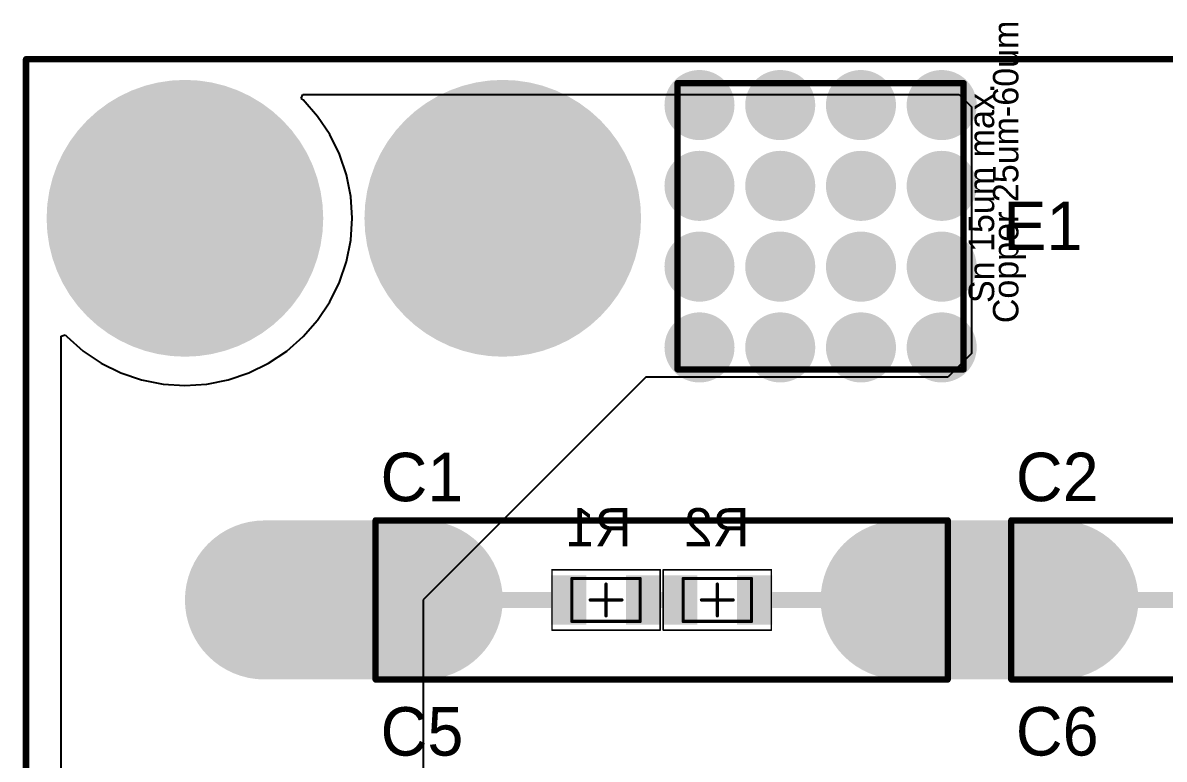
# Model space of a CAD drawing. Extents: x 87 to 188, y 111 to 204.
# Drawn here: x 87.4 to 123.31, y 180.49 to 203.65 of the extents above; entities that cross this region are included whole.
import ezdxf

# ---------------------------------------------------------------- set-up
doc = ezdxf.new("R2010")
doc.units = 0
doc.layers.get('0').update_dxf_attribs({"linetype": 'CONTINUOUS'})
for name, color, linetype in [('BOTTOMLAYER', 5, 'CONTINUOUS'), ('BOTTOMOVERLAY', 54, 'CONTINUOUS'), ('BOTTOMPASTE', 16, 'CONTINUOUS'), ('BOTTOMSOLDER', 6, 'CONTINUOUS'), ('KEEPOUTLAYER', 6, 'CONTINUOUS'), ('MECHANICAL13', 56, 'CONTINUOUS'), ('MECHANICAL15', 56, 'CONTINUOUS'), ('MECHANICAL4', 56, 'CONTINUOUS'), ('MECHANICAL7', 56, 'CONTINUOUS'), ('MULTILAYER', 9, 'CONTINUOUS'), ('TOPLAYER', 1, 'CONTINUOUS'), ('TOPOVERLAY', 2, 'CONTINUOUS'), ('TOPSOLDER', 216, 'CONTINUOUS')]:
    doc.layers.add(name, color=color, linetype=linetype)

# ---------------------------------------------------------------- blocks, each defined once
blk = doc.blocks.new('B32672_6_2_1600V_31')
at = {"layer": 'BOTTOMLAYER', "const_width": 1.5}
for points in [[(-8.25, 0, 1), (-6.75, 0, 1)], [(6.75, 0, 1), (8.25, 0, 1)]]:
    blk.add_lwpolyline(points, format="xyb", close=True, dxfattribs=at)
at = {"layer": 'BOTTOMSOLDER', "const_width": 1.602}
for points in [[(-8.301, 0, 1), (-6.699, 0, 1)], [(6.699, 0, 1), (8.301, 0, 1)]]:
    blk.add_lwpolyline(points, format="xyb", close=True, dxfattribs=at)
at = {"layer": 'MULTILAYER', "const_width": 1.5}
for points in [[(-8.25, 0, 1), (-6.75, 0, 1)], [(6.75, 0, 1), (8.25, 0, 1)]]:
    blk.add_lwpolyline(points, format="xyb", close=True, dxfattribs=at)
at = {"layer": 'TOPLAYER', "const_width": 1.5}
for points in [[(-8.25, 0, 1), (-6.75, 0, 1)], [(6.75, 0, 1), (8.25, 0, 1)]]:
    blk.add_lwpolyline(points, format="xyb", close=True, dxfattribs=at)
at = {"layer": 'TOPOVERLAY', "const_width": 0.2}
for points in [[(-9, 2.5), (9, 2.5)], [(-9, -2.5), (-9, 2.5)], [(9, -2.5), (9, 2.5)], [(-9, -2.5), (9, -2.5)]]:
    blk.add_lwpolyline(points, dxfattribs=at)
at = {"layer": 'TOPOVERLAY', "const_width": 0.1}
for points in [[(-9.05, 2.5, 1), (-8.95, 2.5, 1)], [(-9.05, 2.5, 1), (-8.95, 2.5, 1)], [(8.95, 2.5, 1), (9.05, 2.5, 1)], [(8.95, 2.5, 1), (9.05, 2.5, 1)], [(-9.05, -2.5, 1), (-8.95, -2.5, 1)], [(-9.05, -2.5, 1), (-8.95, -2.5, 1)], [(8.95, -2.5, 1), (9.05, -2.5, 1)], [(8.95, -2.5, 1), (9.05, -2.5, 1)]]:
    blk.add_lwpolyline(points, format="xyb", close=True, dxfattribs=at)
at = {"layer": 'TOPSOLDER', "const_width": 1.602}
for points in [[(-8.301, 0, 1), (-6.699, 0, 1)], [(6.699, 0, 1), (8.301, 0, 1)]]:
    blk.add_lwpolyline(points, format="xyb", close=True, dxfattribs=at)
blk = doc.blocks.new('B32672_6_2_1600V_32')
at = {"layer": 'BOTTOMLAYER', "const_width": 1.5}
for points in [[(-8.25, 0, 1), (-6.75, 0, 1)], [(6.75, 0, 1), (8.25, 0, 1)]]:
    blk.add_lwpolyline(points, format="xyb", close=True, dxfattribs=at)
at = {"layer": 'BOTTOMSOLDER', "const_width": 1.602}
for points in [[(-8.301, 0, 1), (-6.699, 0, 1)], [(6.699, 0, 1), (8.301, 0, 1)]]:
    blk.add_lwpolyline(points, format="xyb", close=True, dxfattribs=at)
at = {"layer": 'MULTILAYER', "const_width": 1.5}
for points in [[(-8.25, 0, 1), (-6.75, 0, 1)], [(6.75, 0, 1), (8.25, 0, 1)]]:
    blk.add_lwpolyline(points, format="xyb", close=True, dxfattribs=at)
at = {"layer": 'TOPLAYER', "const_width": 1.5}
for points in [[(-8.25, 0, 1), (-6.75, 0, 1)], [(6.75, 0, 1), (8.25, 0, 1)]]:
    blk.add_lwpolyline(points, format="xyb", close=True, dxfattribs=at)
at = {"layer": 'TOPOVERLAY', "const_width": 0.2}
for points in [[(-9, 2.5), (9, 2.5)], [(-9, -2.5), (-9, 2.5)], [(9, -2.5), (9, 2.5)], [(-9, -2.5), (9, -2.5)]]:
    blk.add_lwpolyline(points, dxfattribs=at)
at = {"layer": 'TOPOVERLAY', "const_width": 0.1}
for points in [[(-9.05, 2.5, 1), (-8.95, 2.5, 1)], [(-9.05, 2.5, 1), (-8.95, 2.5, 1)], [(8.95, 2.5, 1), (9.05, 2.5, 1)], [(8.95, 2.5, 1), (9.05, 2.5, 1)], [(-9.05, -2.5, 1), (-8.95, -2.5, 1)], [(-9.05, -2.5, 1), (-8.95, -2.5, 1)], [(8.95, -2.5, 1), (9.05, -2.5, 1)], [(8.95, -2.5, 1), (9.05, -2.5, 1)]]:
    blk.add_lwpolyline(points, format="xyb", close=True, dxfattribs=at)
at = {"layer": 'TOPSOLDER', "const_width": 1.602}
for points in [[(-8.301, 0, 1), (-6.699, 0, 1)], [(6.699, 0, 1), (8.301, 0, 1)]]:
    blk.add_lwpolyline(points, format="xyb", close=True, dxfattribs=at)
blk = doc.blocks.new('RES_1206_HV_B_33')
at = {"layer": 'BOTTOMLAYER'}
for points in [[(-1.625, 0.675), (-1.625, -0.675), (-0.725, 0.675), (-0.725, -0.675)], [(0.725, 0.675), (0.725, -0.675), (1.625, 0.675), (1.625, -0.675)]]:
    blk.add_solid(points, dxfattribs=at)
at = {"layer": 'BOTTOMPASTE'}
for points in [[(-1.625, 0.675), (-1.625, -0.675), (-0.725, 0.675), (-0.725, -0.675)], [(0.725, 0.675), (0.725, -0.675), (1.625, 0.675), (1.625, -0.675)]]:
    blk.add_solid(points, dxfattribs=at)
at = {"layer": 'BOTTOMSOLDER'}
for points in [[(-1.727, 0.777), (-1.727, -0.777), (-0.623, 0.777), (-0.623, -0.777)], [(0.623, 0.777), (0.623, -0.777), (1.727, 0.777), (1.727, -0.777)]]:
    blk.add_solid(points, dxfattribs=at)
at = {"layer": 'MECHANICAL13', "const_width": 0.1}
for points in [[(-1.075, 0.675), (1.075, 0.675)], [(-1.075, -0.675), (-1.075, 0.675)], [(1.075, -0.675), (1.075, 0.675)], [(-1.075, -0.675), (1.075, -0.675)]]:
    blk.add_lwpolyline(points, dxfattribs=at)
at = {"layer": 'MECHANICAL13', "const_width": 0.05}
for points in [[(-1.1, 0.675, 1), (-1.05, 0.675, 1)], [(-1.1, 0.675, 1), (-1.05, 0.675, 1)], [(1.05, 0.675, 1), (1.1, 0.675, 1)], [(1.05, 0.675, 1), (1.1, 0.675, 1)], [(-1.1, -0.675, 1), (-1.05, -0.675, 1)], [(-1.1, -0.675, 1), (-1.05, -0.675, 1)], [(1.05, -0.675, 1), (1.1, -0.675, 1)], [(1.05, -0.675, 1), (1.1, -0.675, 1)]]:
    blk.add_lwpolyline(points, format="xyb", close=True, dxfattribs=at)
at = {"layer": 'MECHANICAL15'}
for points, const_width in [([(-1.7, 0.95), (1.7, 0.95)], 0.05), ([(-1.7, -0.95), (-1.7, 0.95)], 0.05), ([(1.7, -0.95), (1.7, 0.95)], 0.05), ([(0, -0.5), (0, 0.5)], 0.1), ([(-0.5, 0), (0.5, 0)], 0.1), ([(-1.7, -0.95), (1.7, -0.95)], 0.05)]:
    blk.add_lwpolyline(points, dxfattribs=dict(at, const_width=const_width))
for points, const_width in [([(-1.712, 0.95, 1), (-1.687, 0.95, 1)], 0.025), ([(-1.712, 0.95, 1), (-1.687, 0.95, 1)], 0.025), ([(1.688, 0.95, 1), (1.713, 0.95, 1)], 0.025), ([(1.688, 0.95, 1), (1.713, 0.95, 1)], 0.025), ([(-0.025, 0.5, 1), (0.025, 0.5, 1)], 0.05), ([(-0.525, 0, 1), (-0.475, 0, 1)], 0.05), ([(0.475, 0, 1), (0.525, 0, 1)], 0.05), ([(-0.025, -0.5, 1), (0.025, -0.5, 1)], 0.05), ([(-1.712, -0.95, 1), (-1.687, -0.95, 1)], 0.025), ([(-1.712, -0.95, 1), (-1.687, -0.95, 1)], 0.025), ([(1.688, -0.95, 1), (1.713, -0.95, 1)], 0.025), ([(1.688, -0.95, 1), (1.713, -0.95, 1)], 0.025)]:
    blk.add_lwpolyline(points, format="xyb", close=True, dxfattribs=dict(at, const_width=const_width))
blk = doc.blocks.new('RES_1206_HV_B_34')
at = {"layer": 'BOTTOMLAYER'}
for points in [[(-1.625, 0.675), (-1.625, -0.675), (-0.725, 0.675), (-0.725, -0.675)], [(0.725, 0.675), (0.725, -0.675), (1.625, 0.675), (1.625, -0.675)]]:
    blk.add_solid(points, dxfattribs=at)
at = {"layer": 'BOTTOMPASTE'}
for points in [[(-1.625, 0.675), (-1.625, -0.675), (-0.725, 0.675), (-0.725, -0.675)], [(0.725, 0.675), (0.725, -0.675), (1.625, 0.675), (1.625, -0.675)]]:
    blk.add_solid(points, dxfattribs=at)
at = {"layer": 'BOTTOMSOLDER'}
for points in [[(-1.727, 0.777), (-1.727, -0.777), (-0.623, 0.777), (-0.623, -0.777)], [(0.623, 0.777), (0.623, -0.777), (1.727, 0.777), (1.727, -0.777)]]:
    blk.add_solid(points, dxfattribs=at)
at = {"layer": 'MECHANICAL13', "const_width": 0.1}
for points in [[(-1.075, 0.675), (1.075, 0.675)], [(-1.075, -0.675), (-1.075, 0.675)], [(1.075, -0.675), (1.075, 0.675)], [(-1.075, -0.675), (1.075, -0.675)]]:
    blk.add_lwpolyline(points, dxfattribs=at)
at = {"layer": 'MECHANICAL13', "const_width": 0.05}
for points in [[(-1.1, 0.675, 1), (-1.05, 0.675, 1)], [(-1.1, 0.675, 1), (-1.05, 0.675, 1)], [(1.05, 0.675, 1), (1.1, 0.675, 1)], [(1.05, 0.675, 1), (1.1, 0.675, 1)], [(-1.1, -0.675, 1), (-1.05, -0.675, 1)], [(-1.1, -0.675, 1), (-1.05, -0.675, 1)], [(1.05, -0.675, 1), (1.1, -0.675, 1)], [(1.05, -0.675, 1), (1.1, -0.675, 1)]]:
    blk.add_lwpolyline(points, format="xyb", close=True, dxfattribs=at)
at = {"layer": 'MECHANICAL15'}
for points, const_width in [([(-1.7, 0.95), (1.7, 0.95)], 0.05), ([(-1.7, -0.95), (-1.7, 0.95)], 0.05), ([(1.7, -0.95), (1.7, 0.95)], 0.05), ([(0, -0.5), (0, 0.5)], 0.1), ([(-0.5, 0), (0.5, 0)], 0.1), ([(-1.7, -0.95), (1.7, -0.95)], 0.05)]:
    blk.add_lwpolyline(points, dxfattribs=dict(at, const_width=const_width))
for points, const_width in [([(-1.712, 0.95, 1), (-1.687, 0.95, 1)], 0.025), ([(-1.712, 0.95, 1), (-1.687, 0.95, 1)], 0.025), ([(1.688, 0.95, 1), (1.713, 0.95, 1)], 0.025), ([(1.688, 0.95, 1), (1.713, 0.95, 1)], 0.025), ([(-0.025, 0.5, 1), (0.025, 0.5, 1)], 0.05), ([(-0.525, 0, 1), (-0.475, 0, 1)], 0.05), ([(0.475, 0, 1), (0.525, 0, 1)], 0.05), ([(-0.025, -0.5, 1), (0.025, -0.5, 1)], 0.05), ([(-1.712, -0.95, 1), (-1.687, -0.95, 1)], 0.025), ([(-1.712, -0.95, 1), (-1.687, -0.95, 1)], 0.025), ([(1.688, -0.95, 1), (1.713, -0.95, 1)], 0.025), ([(1.688, -0.95, 1), (1.713, -0.95, 1)], 0.025)]:
    blk.add_lwpolyline(points, format="xyb", close=True, dxfattribs=dict(at, const_width=const_width))
blk = doc.blocks.new('7461111_HAL_S_______97')
at = {"layer": 'BOTTOMLAYER', "const_width": 1}
for points in [[(-4.31, 3.81, 1), (-3.31, 3.81, 1)], [(-1.77, 3.81, 1), (-0.77, 3.81, 1)], [(0.77, 3.81, 1), (1.77, 3.81, 1)], [(3.31, 3.81, 1), (4.31, 3.81, 1)], [(-4.31, 1.27, 1), (-3.31, 1.27, 1)], [(-1.77, 1.27, 1), (-0.77, 1.27, 1)], [(0.77, 1.27, 1), (1.77, 1.27, 1)], [(3.31, 1.27, 1), (4.31, 1.27, 1)], [(-4.31, -1.27, 1), (-3.31, -1.27, 1)], [(-1.77, -1.27, 1), (-0.77, -1.27, 1)], [(0.77, -1.27, 1), (1.77, -1.27, 1)], [(3.31, -1.27, 1), (4.31, -1.27, 1)], [(-4.31, -3.81, 1), (-3.31, -3.81, 1)], [(-1.77, -3.81, 1), (-0.77, -3.81, 1)], [(0.77, -3.81, 1), (1.77, -3.81, 1)], [(3.31, -3.81, 1), (4.31, -3.81, 1)]]:
    blk.add_lwpolyline(points, format="xyb", close=True, dxfattribs=at)
at = {"layer": 'BOTTOMSOLDER', "const_width": 1.102}
for points in [[(-4.361, 3.81, 1), (-3.259, 3.81, 1)], [(-1.821, 3.81, 1), (-0.719, 3.81, 1)], [(0.719, 3.81, 1), (1.821, 3.81, 1)], [(3.259, 3.81, 1), (4.361, 3.81, 1)], [(-4.361, 1.27, 1), (-3.259, 1.27, 1)], [(-1.821, 1.27, 1), (-0.719, 1.27, 1)], [(0.719, 1.27, 1), (1.821, 1.27, 1)], [(3.259, 1.27, 1), (4.361, 1.27, 1)], [(-4.361, -1.27, 1), (-3.259, -1.27, 1)], [(-1.821, -1.27, 1), (-0.719, -1.27, 1)], [(0.719, -1.27, 1), (1.821, -1.27, 1)], [(3.259, -1.27, 1), (4.361, -1.27, 1)], [(-4.361, -3.81, 1), (-3.259, -3.81, 1)], [(-1.821, -3.81, 1), (-0.719, -3.81, 1)], [(0.719, -3.81, 1), (1.821, -3.81, 1)], [(3.259, -3.81, 1), (4.361, -3.81, 1)]]:
    blk.add_lwpolyline(points, format="xyb", close=True, dxfattribs=at)
at = {"layer": 'MECHANICAL13', "const_width": 0.2}
for points in [[(-4.5, 4.5), (-4.5, -4.5)], [(-4.5, 4.5), (4.5, 4.5)], [(4.5, 4.5), (4.5, -4.5)], [(-4.5, -4.5), (4.5, -4.5)]]:
    blk.add_lwpolyline(points, dxfattribs=at)
at = {"layer": 'MECHANICAL13', "const_width": 0.1}
for points in [[(-4.55, 4.5, 1), (-4.45, 4.5, 1)], [(-4.55, 4.5, 1), (-4.45, 4.5, 1)], [(4.45, 4.5, 1), (4.55, 4.5, 1)], [(4.45, 4.5, 1), (4.55, 4.5, 1)], [(-4.55, -4.5, 1), (-4.45, -4.5, 1)], [(-4.55, -4.5, 1), (-4.45, -4.5, 1)], [(4.45, -4.5, 1), (4.55, -4.5, 1)], [(4.45, -4.5, 1), (4.55, -4.5, 1)]]:
    blk.add_lwpolyline(points, format="xyb", close=True, dxfattribs=at)
at = {"layer": 'MULTILAYER', "const_width": 1}
for points in [[(-4.31, 3.81, 1), (-3.31, 3.81, 1)], [(-1.77, 3.81, 1), (-0.77, 3.81, 1)], [(0.77, 3.81, 1), (1.77, 3.81, 1)], [(3.31, 3.81, 1), (4.31, 3.81, 1)], [(-4.31, 1.27, 1), (-3.31, 1.27, 1)], [(-1.77, 1.27, 1), (-0.77, 1.27, 1)], [(0.77, 1.27, 1), (1.77, 1.27, 1)], [(3.31, 1.27, 1), (4.31, 1.27, 1)], [(-4.31, -1.27, 1), (-3.31, -1.27, 1)], [(-1.77, -1.27, 1), (-0.77, -1.27, 1)], [(0.77, -1.27, 1), (1.77, -1.27, 1)], [(3.31, -1.27, 1), (4.31, -1.27, 1)], [(-4.31, -3.81, 1), (-3.31, -3.81, 1)], [(-1.77, -3.81, 1), (-0.77, -3.81, 1)], [(0.77, -3.81, 1), (1.77, -3.81, 1)], [(3.31, -3.81, 1), (4.31, -3.81, 1)]]:
    blk.add_lwpolyline(points, format="xyb", close=True, dxfattribs=at)
at = {"layer": 'TOPLAYER', "const_width": 1}
for points in [[(-4.31, 3.81, 1), (-3.31, 3.81, 1)], [(-1.77, 3.81, 1), (-0.77, 3.81, 1)], [(0.77, 3.81, 1), (1.77, 3.81, 1)], [(3.31, 3.81, 1), (4.31, 3.81, 1)], [(-4.31, 1.27, 1), (-3.31, 1.27, 1)], [(-1.77, 1.27, 1), (-0.77, 1.27, 1)], [(0.77, 1.27, 1), (1.77, 1.27, 1)], [(3.31, 1.27, 1), (4.31, 1.27, 1)], [(-4.31, -1.27, 1), (-3.31, -1.27, 1)], [(-1.77, -1.27, 1), (-0.77, -1.27, 1)], [(0.77, -1.27, 1), (1.77, -1.27, 1)], [(3.31, -1.27, 1), (4.31, -1.27, 1)], [(-4.31, -3.81, 1), (-3.31, -3.81, 1)], [(-1.77, -3.81, 1), (-0.77, -3.81, 1)], [(0.77, -3.81, 1), (1.77, -3.81, 1)], [(3.31, -3.81, 1), (4.31, -3.81, 1)]]:
    blk.add_lwpolyline(points, format="xyb", close=True, dxfattribs=at)
at = {"layer": 'TOPSOLDER', "const_width": 1.102}
for points in [[(-4.361, 3.81, 1), (-3.259, 3.81, 1)], [(-1.821, 3.81, 1), (-0.719, 3.81, 1)], [(0.719, 3.81, 1), (1.821, 3.81, 1)], [(3.259, 3.81, 1), (4.361, 3.81, 1)], [(-4.361, 1.27, 1), (-3.259, 1.27, 1)], [(-1.821, 1.27, 1), (-0.719, 1.27, 1)], [(0.719, 1.27, 1), (1.821, 1.27, 1)], [(3.259, 1.27, 1), (4.361, 1.27, 1)], [(-4.361, -1.27, 1), (-3.259, -1.27, 1)], [(-1.821, -1.27, 1), (-0.719, -1.27, 1)], [(0.719, -1.27, 1), (1.821, -1.27, 1)], [(3.259, -1.27, 1), (4.361, -1.27, 1)], [(-4.361, -3.81, 1), (-3.259, -3.81, 1)], [(-1.821, -3.81, 1), (-0.719, -3.81, 1)], [(0.719, -3.81, 1), (1.821, -3.81, 1)], [(3.259, -3.81, 1), (4.361, -3.81, 1)]]:
    blk.add_lwpolyline(points, format="xyb", close=True, dxfattribs=at)
at = {"layer": 'MECHANICAL7'}
for s, p in [('Sn 15um max.', (-2.413, -5.461)), ('Copper 25um-60um', (-3.048, -6.223))]:
    blk.add_text(s, height=0.8, dxfattribs=at).set_placement(p)

msp = doc.modelspace()

# ---------------------------------------------------------------- linework, layer by layer
at = {"layer": 'BOTTOMLAYER'}
for p, q in [((96.162, 201.272), (96.206, 201.391)), ((96.22, 201.22), (96.162, 201.272)), ((96.206, 201.391), (116.859, 201.391)), ((96.674, 200.703), (96.22, 201.22)), ((116.859, 201.391), (117.25, 201)), ((117.25, 201), (117.25, 193.25)), ((97.056, 200.131), (96.674, 200.703)), ((97.361, 199.513), (97.056, 200.131)), ((97.582, 198.862), (97.361, 199.513)), ((97.716, 198.187), (97.582, 198.862)), ((97.761, 197.5), (97.716, 198.187)), ((97.716, 196.813), (97.761, 197.5)), ((97.582, 196.138), (97.716, 196.813)), ((97.361, 195.487), (97.582, 196.138)), ((97.056, 194.869), (97.361, 195.487)), ((96.674, 194.297), (97.056, 194.869)), ((96.22, 193.78), (96.674, 194.297)), ((88.609, 193.794), (88.728, 193.838)), ((88.609, 117.141), (88.609, 193.794)), ((88.728, 193.838), (88.78, 193.78)), ((88.78, 193.78), (89.297, 193.326)), ((95.703, 193.326), (96.22, 193.78)), ((89.297, 193.326), (89.869, 192.944)), ((95.131, 192.944), (95.703, 193.326)), ((117.25, 193.25), (116.5, 192.5)), ((89.869, 192.944), (90.487, 192.639)), ((94.513, 192.639), (95.131, 192.944)), ((90.487, 192.639), (91.138, 192.418)), ((93.862, 192.418), (94.513, 192.639)), ((107, 192.5), (104.5, 190)), ((116.5, 192.5), (107, 192.5)), ((91.138, 192.418), (91.813, 192.284)), ((91.813, 192.284), (92.5, 192.239)), ((92.5, 192.239), (93.187, 192.284)), ((93.187, 192.284), (93.862, 192.418)), ((104.5, 190), (100, 185.5)), ((100, 185.5), (100, 129.5))]:
    msp.add_line(p, q, dxfattribs=at)
for points, const_width in [([(90.375, 197.5, 1), (94.625, 197.5, 1)], 4.25), ([(92.25, 201, 1), (92.75, 201, 1)], 0.5), ([(100.375, 197.5, 1), (104.625, 197.5, 1)], 4.25), ([(102.25, 201, 1), (102.75, 201, 1)], 0.5), ([(90.5, 200.531, 1), (91, 200.531, 1)], 0.5), ([(94, 200.531, 1), (94.5, 200.531, 1)], 0.5), ([(100.5, 200.531, 1), (101, 200.531, 1)], 0.5), ([(104, 200.531, 1), (104.5, 200.531, 1)], 0.5), ([(89.219, 199.25, 1), (89.719, 199.25, 1)], 0.5), ([(95.281, 199.25, 1), (95.781, 199.25, 1)], 0.5), ([(99.219, 199.25, 1), (99.719, 199.25, 1)], 0.5), ([(105.281, 199.25, 1), (105.781, 199.25, 1)], 0.5), ([(88.75, 197.5, 1), (89.25, 197.5, 1)], 0.5), ([(95.75, 197.5, 1), (96.25, 197.5, 1)], 0.5), ([(98.75, 197.5, 1), (99.25, 197.5, 1)], 0.5), ([(105.75, 197.5, 1), (106.25, 197.5, 1)], 0.5), ([(89.219, 195.75, 1), (89.719, 195.75, 1)], 0.5), ([(95.281, 195.75, 1), (95.781, 195.75, 1)], 0.5), ([(99.219, 195.75, 1), (99.719, 195.75, 1)], 0.5), ([(105.281, 195.75, 1), (105.781, 195.75, 1)], 0.5), ([(90.5, 194.469, 1), (91, 194.469, 1)], 0.5), ([(94, 194.469, 1), (94.5, 194.469, 1)], 0.5), ([(100.5, 194.469, 1), (101, 194.469, 1)], 0.5), ([(104, 194.469, 1), (104.5, 194.469, 1)], 0.5), ([(92.25, 194, 1), (92.75, 194, 1)], 0.5), ([(102.25, 194, 1), (102.75, 194, 1)], 0.5), ([(93.75, 185.5, 1), (96.25, 185.5, 1)], 2.5), ([(98.75, 185.5, 1), (101.25, 185.5, 1)], 2.5), ([(113.75, 185.5, 1), (116.25, 185.5, 1)], 2.5), ([(118.75, 185.5, 1), (121.25, 185.5, 1)], 2.5), ([(102.375, 185.5, 1), (102.625, 185.5, 1)], 0.25), ([(104.45, 185.5, 1), (104.7, 185.5, 1)], 0.25), ([(106.8, 185.5, 1), (107.05, 185.5, 1)], 0.25), ([(107.95, 185.5, 1), (108.2, 185.5, 1)], 0.25), ([(110.3, 185.5, 1), (110.55, 185.5, 1)], 0.25), ([(112.375, 185.5, 1), (112.625, 185.5, 1)], 0.25), ([(122.375, 185.5, 1), (122.625, 185.5, 1)], 0.25)]:
    msp.add_lwpolyline(points, format="xyb", close=True, dxfattribs=dict(at, const_width=const_width))
for points, const_width in [([(95, 185.5), (100, 185.5)], 5), ([(115, 185.5), (120, 185.5)], 5), ([(102.5, 185.5), (104.575, 185.5)], 0.5), ([(106.925, 185.5), (108.075, 185.5)], 0.5), ([(110.425, 185.5), (112.5, 185.5)], 0.5), ([(122.5, 185.5), (124.575, 185.5)], 0.5)]:
    msp.add_lwpolyline(points, dxfattribs=dict(at, const_width=const_width))
at = {"layer": 'BOTTOMSOLDER'}
for points, const_width in [([(90.324, 197.5, 1), (94.676, 197.5, 1)], 4.352), ([(100.324, 197.5, 1), (104.676, 197.5, 1)], 4.352), ([(92.199, 201, 1), (92.801, 201, 1)], 0.602), ([(102.199, 201, 1), (102.801, 201, 1)], 0.602), ([(90.449, 200.531, 1), (91.051, 200.531, 1)], 0.602), ([(93.949, 200.531, 1), (94.551, 200.531, 1)], 0.602), ([(100.449, 200.531, 1), (101.051, 200.531, 1)], 0.602), ([(103.949, 200.531, 1), (104.551, 200.531, 1)], 0.602), ([(89.168, 199.25, 1), (89.77, 199.25, 1)], 0.602), ([(95.23, 199.25, 1), (95.832, 199.25, 1)], 0.602), ([(99.168, 199.25, 1), (99.77, 199.25, 1)], 0.602), ([(105.23, 199.25, 1), (105.832, 199.25, 1)], 0.602), ([(88.699, 197.5, 1), (89.301, 197.5, 1)], 0.602), ([(95.699, 197.5, 1), (96.301, 197.5, 1)], 0.602), ([(98.699, 197.5, 1), (99.301, 197.5, 1)], 0.602), ([(105.699, 197.5, 1), (106.301, 197.5, 1)], 0.602), ([(89.168, 195.75, 1), (89.77, 195.75, 1)], 0.602), ([(95.23, 195.75, 1), (95.832, 195.75, 1)], 0.602), ([(99.168, 195.75, 1), (99.77, 195.75, 1)], 0.602), ([(105.23, 195.75, 1), (105.832, 195.75, 1)], 0.602), ([(90.449, 194.469, 1), (91.051, 194.469, 1)], 0.602), ([(93.949, 194.469, 1), (94.551, 194.469, 1)], 0.602), ([(100.449, 194.469, 1), (101.051, 194.469, 1)], 0.602), ([(103.949, 194.469, 1), (104.551, 194.469, 1)], 0.602), ([(92.199, 194, 1), (92.801, 194, 1)], 0.602), ([(102.199, 194, 1), (102.801, 194, 1)], 0.602)]:
    msp.add_lwpolyline(points, format="xyb", close=True, dxfattribs=dict(at, const_width=const_width))
at = {"layer": 'KEEPOUTLAYER', "const_width": 0.2}
for points in [[(87.5, 202.5), (187.5, 202.5)], [(87.5, 112.5), (87.5, 202.5)]]:
    msp.add_lwpolyline(points, dxfattribs=at)
at = {"layer": 'KEEPOUTLAYER', "const_width": 0.1}
msp.add_lwpolyline([(87.45, 202.5, 1), (87.55, 202.5, 1)], format="xyb", close=True, dxfattribs=at)
msp.add_lwpolyline([(87.45, 202.5, 1), (87.55, 202.5, 1)], format="xyb", close=True, dxfattribs=at)
at = {"layer": 'MECHANICAL4', "const_width": 0.2}
for points in [[(87.5, 202.5), (187.5, 202.5)], [(87.5, 112.5), (87.5, 202.5)]]:
    msp.add_lwpolyline(points, dxfattribs=at)
at = {"layer": 'MECHANICAL4', "const_width": 0.1}
msp.add_lwpolyline([(87.45, 202.5, 1), (87.55, 202.5, 1)], format="xyb", close=True, dxfattribs=at)
msp.add_lwpolyline([(87.45, 202.5, 1), (87.55, 202.5, 1)], format="xyb", close=True, dxfattribs=at)
at = {"layer": 'MULTILAYER'}
for points, const_width in [([(90.375, 197.5, 1), (94.625, 197.5, 1)], 4.25), ([(92.25, 201, 1), (92.75, 201, 1)], 0.5), ([(100.375, 197.5, 1), (104.625, 197.5, 1)], 4.25), ([(102.25, 201, 1), (102.75, 201, 1)], 0.5), ([(90.5, 200.531, 1), (91, 200.531, 1)], 0.5), ([(94, 200.531, 1), (94.5, 200.531, 1)], 0.5), ([(100.5, 200.531, 1), (101, 200.531, 1)], 0.5), ([(104, 200.531, 1), (104.5, 200.531, 1)], 0.5), ([(89.219, 199.25, 1), (89.719, 199.25, 1)], 0.5), ([(95.281, 199.25, 1), (95.781, 199.25, 1)], 0.5), ([(99.219, 199.25, 1), (99.719, 199.25, 1)], 0.5), ([(105.281, 199.25, 1), (105.781, 199.25, 1)], 0.5), ([(88.75, 197.5, 1), (89.25, 197.5, 1)], 0.5), ([(95.75, 197.5, 1), (96.25, 197.5, 1)], 0.5), ([(98.75, 197.5, 1), (99.25, 197.5, 1)], 0.5), ([(105.75, 197.5, 1), (106.25, 197.5, 1)], 0.5), ([(89.219, 195.75, 1), (89.719, 195.75, 1)], 0.5), ([(95.281, 195.75, 1), (95.781, 195.75, 1)], 0.5), ([(99.219, 195.75, 1), (99.719, 195.75, 1)], 0.5), ([(105.281, 195.75, 1), (105.781, 195.75, 1)], 0.5), ([(90.5, 194.469, 1), (91, 194.469, 1)], 0.5), ([(94, 194.469, 1), (94.5, 194.469, 1)], 0.5), ([(100.5, 194.469, 1), (101, 194.469, 1)], 0.5), ([(104, 194.469, 1), (104.5, 194.469, 1)], 0.5), ([(92.25, 194, 1), (92.75, 194, 1)], 0.5), ([(102.25, 194, 1), (102.75, 194, 1)], 0.5)]:
    msp.add_lwpolyline(points, format="xyb", close=True, dxfattribs=dict(at, const_width=const_width))
at = {"layer": 'TOPLAYER'}
for p, q in [((96.162, 201.272), (96.206, 201.391)), ((96.22, 201.22), (96.162, 201.272)), ((96.206, 201.391), (116.859, 201.391)), ((96.674, 200.703), (96.22, 201.22)), ((116.859, 201.391), (117.25, 201)), ((117.25, 201), (117.25, 193.25)), ((97.056, 200.131), (96.674, 200.703)), ((97.361, 199.513), (97.056, 200.131)), ((97.582, 198.862), (97.361, 199.513)), ((97.716, 198.187), (97.582, 198.862)), ((97.761, 197.5), (97.716, 198.187)), ((97.716, 196.813), (97.761, 197.5)), ((97.582, 196.138), (97.716, 196.813)), ((97.361, 195.487), (97.582, 196.138)), ((97.056, 194.869), (97.361, 195.487)), ((96.674, 194.297), (97.056, 194.869)), ((96.22, 193.78), (96.674, 194.297)), ((88.609, 193.794), (88.728, 193.838)), ((88.609, 117.141), (88.609, 193.794)), ((88.728, 193.838), (88.78, 193.78)), ((88.78, 193.78), (89.297, 193.326)), ((95.703, 193.326), (96.22, 193.78)), ((89.297, 193.326), (89.869, 192.944)), ((95.131, 192.944), (95.703, 193.326)), ((117.25, 193.25), (116.5, 192.5)), ((89.869, 192.944), (90.487, 192.639)), ((94.513, 192.639), (95.131, 192.944)), ((90.487, 192.639), (91.138, 192.418)), ((93.862, 192.418), (94.513, 192.639)), ((107, 192.5), (104.5, 190)), ((116.5, 192.5), (107, 192.5)), ((91.138, 192.418), (91.813, 192.284)), ((91.813, 192.284), (92.5, 192.239)), ((92.5, 192.239), (93.187, 192.284)), ((93.187, 192.284), (93.862, 192.418)), ((104.5, 190), (100, 185.5)), ((100, 185.5), (100, 129.5))]:
    msp.add_line(p, q, dxfattribs=at)
for points, const_width in [([(90.375, 197.5, 1), (94.625, 197.5, 1)], 4.25), ([(92.25, 201, 1), (92.75, 201, 1)], 0.5), ([(100.375, 197.5, 1), (104.625, 197.5, 1)], 4.25), ([(102.25, 201, 1), (102.75, 201, 1)], 0.5), ([(90.5, 200.531, 1), (91, 200.531, 1)], 0.5), ([(94, 200.531, 1), (94.5, 200.531, 1)], 0.5), ([(100.5, 200.531, 1), (101, 200.531, 1)], 0.5), ([(104, 200.531, 1), (104.5, 200.531, 1)], 0.5), ([(89.219, 199.25, 1), (89.719, 199.25, 1)], 0.5), ([(95.281, 199.25, 1), (95.781, 199.25, 1)], 0.5), ([(99.219, 199.25, 1), (99.719, 199.25, 1)], 0.5), ([(105.281, 199.25, 1), (105.781, 199.25, 1)], 0.5), ([(88.75, 197.5, 1), (89.25, 197.5, 1)], 0.5), ([(95.75, 197.5, 1), (96.25, 197.5, 1)], 0.5), ([(98.75, 197.5, 1), (99.25, 197.5, 1)], 0.5), ([(105.75, 197.5, 1), (106.25, 197.5, 1)], 0.5), ([(89.219, 195.75, 1), (89.719, 195.75, 1)], 0.5), ([(95.281, 195.75, 1), (95.781, 195.75, 1)], 0.5), ([(99.219, 195.75, 1), (99.719, 195.75, 1)], 0.5), ([(105.281, 195.75, 1), (105.781, 195.75, 1)], 0.5), ([(90.5, 194.469, 1), (91, 194.469, 1)], 0.5), ([(94, 194.469, 1), (94.5, 194.469, 1)], 0.5), ([(100.5, 194.469, 1), (101, 194.469, 1)], 0.5), ([(104, 194.469, 1), (104.5, 194.469, 1)], 0.5), ([(92.25, 194, 1), (92.75, 194, 1)], 0.5), ([(102.25, 194, 1), (102.75, 194, 1)], 0.5), ([(93.75, 185.5, 1), (96.25, 185.5, 1)], 2.5), ([(98.75, 185.5, 1), (101.25, 185.5, 1)], 2.5), ([(113.75, 185.5, 1), (116.25, 185.5, 1)], 2.5), ([(118.75, 185.5, 1), (121.25, 185.5, 1)], 2.5)]:
    msp.add_lwpolyline(points, format="xyb", close=True, dxfattribs=dict(at, const_width=const_width))
at = {"layer": 'TOPLAYER', "const_width": 5}
for points in [[(95, 185.5), (100, 185.5)], [(115, 185.5), (120, 185.5)]]:
    msp.add_lwpolyline(points, dxfattribs=at)
at = {"layer": 'TOPSOLDER'}
for points, const_width in [([(90.324, 197.5, 1), (94.676, 197.5, 1)], 4.352), ([(100.324, 197.5, 1), (104.676, 197.5, 1)], 4.352), ([(92.199, 201, 1), (92.801, 201, 1)], 0.602), ([(102.199, 201, 1), (102.801, 201, 1)], 0.602), ([(90.449, 200.531, 1), (91.051, 200.531, 1)], 0.602), ([(93.949, 200.531, 1), (94.551, 200.531, 1)], 0.602), ([(100.449, 200.531, 1), (101.051, 200.531, 1)], 0.602), ([(103.949, 200.531, 1), (104.551, 200.531, 1)], 0.602), ([(89.168, 199.25, 1), (89.77, 199.25, 1)], 0.602), ([(95.23, 199.25, 1), (95.832, 199.25, 1)], 0.602), ([(99.168, 199.25, 1), (99.77, 199.25, 1)], 0.602), ([(105.23, 199.25, 1), (105.832, 199.25, 1)], 0.602), ([(88.699, 197.5, 1), (89.301, 197.5, 1)], 0.602), ([(95.699, 197.5, 1), (96.301, 197.5, 1)], 0.602), ([(98.699, 197.5, 1), (99.301, 197.5, 1)], 0.602), ([(105.699, 197.5, 1), (106.301, 197.5, 1)], 0.602), ([(89.168, 195.75, 1), (89.77, 195.75, 1)], 0.602), ([(95.23, 195.75, 1), (95.832, 195.75, 1)], 0.602), ([(99.168, 195.75, 1), (99.77, 195.75, 1)], 0.602), ([(105.23, 195.75, 1), (105.832, 195.75, 1)], 0.602), ([(90.449, 194.469, 1), (91.051, 194.469, 1)], 0.602), ([(93.949, 194.469, 1), (94.551, 194.469, 1)], 0.602), ([(100.449, 194.469, 1), (101.051, 194.469, 1)], 0.602), ([(103.949, 194.469, 1), (104.551, 194.469, 1)], 0.602), ([(92.199, 194, 1), (92.801, 194, 1)], 0.602), ([(102.199, 194, 1), (102.801, 194, 1)], 0.602)]:
    msp.add_lwpolyline(points, format="xyb", close=True, dxfattribs=dict(at, const_width=const_width))

# ---------------------------------------------------------------- block references
for name, p, rotation in [('7461111_HAL_S_______97', (112.5, 197.25), 90), ('B32672_6_2_1600V_32', (107.5, 185.5), 360), ('B32672_6_2_1600V_31', (127.5, 185.5), 360), ('RES_1206_HV_B_33', (105.75, 185.5), 360), ('RES_1206_HV_B_34', (109.25, 185.5), 360)]:
    msp.add_blockref(name, p, dxfattribs=dict(rotation=rotation))

# ---------------------------------------------------------------- texts
at = {"layer": 'BOTTOMOVERLAY', "text_generation_flag": 2}
for s, p in [('R1', (106.553, 187.187)), ('R2', (110.261, 187.187))]:
    msp.add_text(s, height=1.2, dxfattribs=at).set_placement(p)
at = {"layer": 'TOPOVERLAY'}
for s, p in [('E1', (118.25, 196.5)), ('C1', (98.654, 188.603)), ('C2', (118.644, 188.606)), ('C5', (98.656, 180.605)), ('C6', (118.643, 180.608))]:
    msp.add_text(s, height=1.524, dxfattribs=at).set_placement(p)

doc.saveas('drawing.dxf')
